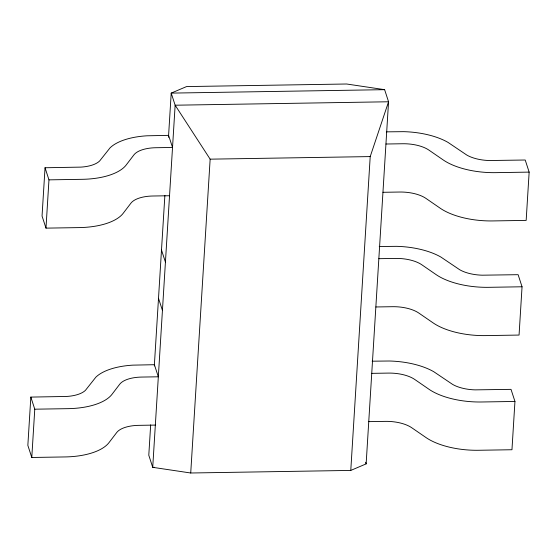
<?xml version="1.0" encoding="UTF-8"?>
<svg xmlns="http://www.w3.org/2000/svg" width="557" height="557" viewBox="0 0 557 557"><rect width="100%" height="100%" fill="white"/><g stroke="black" fill="none" stroke-linecap="round" stroke-linejoin="round"><path stroke-width="0.84" d="M30.837 397.092L34.771 409.193L68.114 408.657A54.621 24.299 3.5 0 0 111.978 394.349L119.72 384.219A27.314 12.15 3.5 0 1 141.652 377.068L158.327 376.797L154.393 364.703L132.81 365.141A54.342 24.174 3.5 0 0 95.853 377.186L85.43 390.339A27.585 12.268 3.5 0 1 66.673 396.452L30.837 397.092L27.85 445.377L31.784 457.478L65.127 456.935A54.621 24.299 3.5 0 0 108.991 442.634L116.733 432.504A27.314 12.15 3.5 0 1 138.665 425.353L155.34 425.082M45.04 167.754L48.967 179.855L82.311 179.312A54.621 24.299 3.5 0 0 126.181 165.011L133.917 154.881A27.314 12.15 3.5 0 1 155.856 147.723L172.524 147.459L168.597 135.358L147.006 135.797A54.342 24.174 3.5 0 0 110.056 147.849L99.626 160.994A27.585 12.268 3.5 0 1 80.869 167.114L45.04 167.754L42.047 216.039L45.98 228.133L79.324 227.597A54.621 24.299 3.5 0 0 123.188 213.296L130.93 203.159A27.314 12.15 3.5 0 1 152.862 196.008L169.537 195.737M31.784 457.478L34.771 409.193M45.98 228.133L48.967 179.855M150.669 424.887L148.789 455.229L152.722 467.33L190.724 472.997L350.778 470.421L366.137 463.89L388.556 101.771L384.622 89.67L346.628 84.003L186.567 86.579L171.208 93.11L168.472 137.328M154.317 365.935L164.879 195.41M190.724 472.997L210.149 159.163L175.142 105.21L171.208 93.11L384.622 89.67M350.778 470.421L370.21 156.587L388.556 101.771L175.142 105.21L152.722 467.33L154.456 467.302M372.132 361.194L389.461 361.006A54.342 24.174 3.5 0 1 433.812 371.742L452.625 384.414A27.585 12.268 3.5 0 0 475.142 389.865L511.02 389.357L514.953 401.451L511.96 449.736L478.616 450.272A54.621 24.299 3.5 0 1 425.966 437.524L411.748 427.748A27.314 12.15 3.5 0 0 385.423 421.371L368.755 421.642M379.233 246.521L396.556 246.333A54.342 24.174 3.5 0 1 440.914 257.069L459.727 269.748A27.585 12.268 3.5 0 0 482.244 275.193L518.121 274.685L522.048 286.778L519.061 335.063L485.718 335.599A54.621 24.299 3.5 0 1 433.061 322.851L418.85 313.076A27.314 12.15 3.5 0 0 392.525 306.698L375.85 306.97M386.328 131.849L403.658 131.661A54.342 24.174 3.5 0 1 448.009 142.397L466.829 155.076A27.585 12.268 3.5 0 0 489.338 160.527L525.216 160.012L529.15 172.113L526.163 220.391L492.813 220.927A54.621 24.299 3.5 0 1 440.162 208.186L425.952 198.403A27.314 12.15 3.5 0 0 399.62 192.033L382.951 192.297M385.938 144.019L402.614 143.748A27.314 12.15 3.5 0 1 428.939 150.118L443.149 159.901A54.621 24.299 3.5 0 0 495.807 172.649L529.15 172.113M210.149 159.163L370.21 156.587M378.844 258.685L395.512 258.42A27.314 12.15 3.5 0 1 421.837 264.791L436.054 274.573A54.621 24.299 3.5 0 0 488.705 287.321L522.048 286.778M371.742 373.357L388.417 373.093A27.314 12.15 3.5 0 1 414.742 379.463L428.953 389.239A54.621 24.299 3.5 0 0 481.603 401.987L514.953 401.451M365.615 462.275L366.137 463.89M161.495 250.03L165.429 262.131M158.508 298.315L162.435 310.409"/></g></svg>
